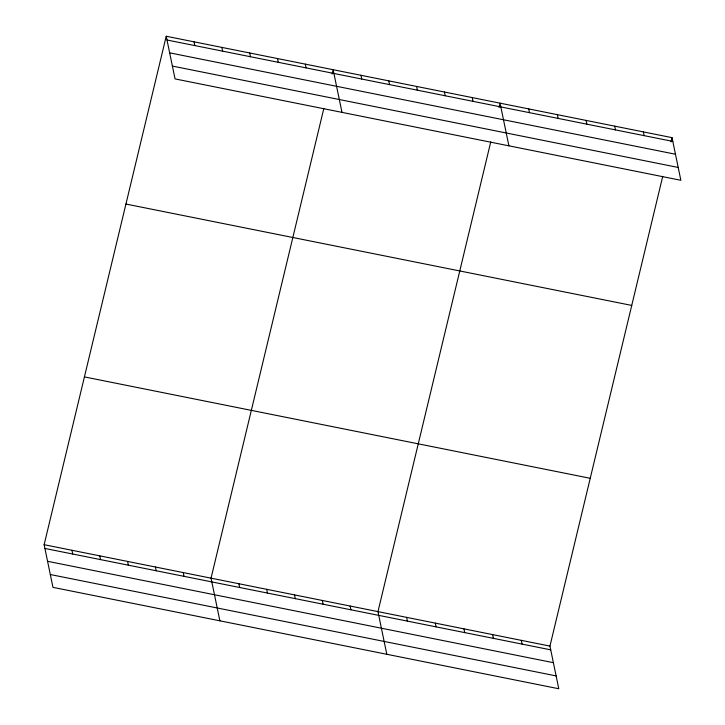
<?xml version="1.0" encoding="UTF-8"?>
<svg xmlns="http://www.w3.org/2000/svg" width="725" height="725" viewBox="0 0 725 725"><rect width="100%" height="100%" fill="white"/><g stroke="black" fill="none" stroke-linecap="round" stroke-linejoin="round"><path stroke-width="1.09" d="M662.732 176.356L549.949 646.093L558.776 688.75L52.97 587.359L44.134 544.702L166.224 36.25L672.03 137.641L680.866 180.298L175.051 78.907L166.224 36.25M323.839 108.433L211.047 578.16L219.883 620.817M332.104 74.013L333.138 69.709L341.973 112.366M490.762 141.882L377.97 611.619L386.806 654.276M499.027 107.472L500.06 103.168L508.896 145.825M670.997 141.937L672.03 137.641M166.995 40.002L672.809 141.393M169.659 52.843L675.473 154.235M172.396 66.075L678.21 167.457M125.933 204.042L631.747 305.424M84.426 376.909L590.232 478.301M44.134 544.702L549.949 646.093M44.914 548.453L550.719 649.845M47.569 561.295L553.383 662.686M50.306 574.526L556.12 675.908M643.374 131.896L644.144 135.648M614.709 126.15L615.489 129.902M586.045 120.404L586.824 124.156M557.38 114.659L558.159 118.411M528.715 108.913L529.495 112.665M472.238 97.594L473.017 101.346M444.416 92.012L445.195 95.773M416.594 86.438L417.373 90.19M521.284 640.347L522.063 644.099M388.781 80.865L389.561 84.617M492.619 634.602L493.399 638.353M360.959 75.282L361.739 79.043M463.955 628.856L464.734 632.608M435.29 623.11L436.069 626.862M305.316 64.135L306.095 67.887M406.634 617.365L407.405 621.117M277.503 58.553L278.273 62.314M249.681 52.979L250.46 56.731M350.148 606.046L350.927 609.798M221.859 47.406L222.638 51.158M322.326 600.463L323.105 604.224M194.037 41.823L194.817 45.584M294.513 594.89L295.283 598.642M266.691 589.316L267.471 593.068M238.869 583.734L239.649 587.495M183.235 572.587L184.005 576.339M155.413 567.004L156.192 570.765M127.591 561.431L128.37 565.183M99.769 555.857L100.548 559.609M71.956 550.275L72.727 554.036"/></g></svg>
